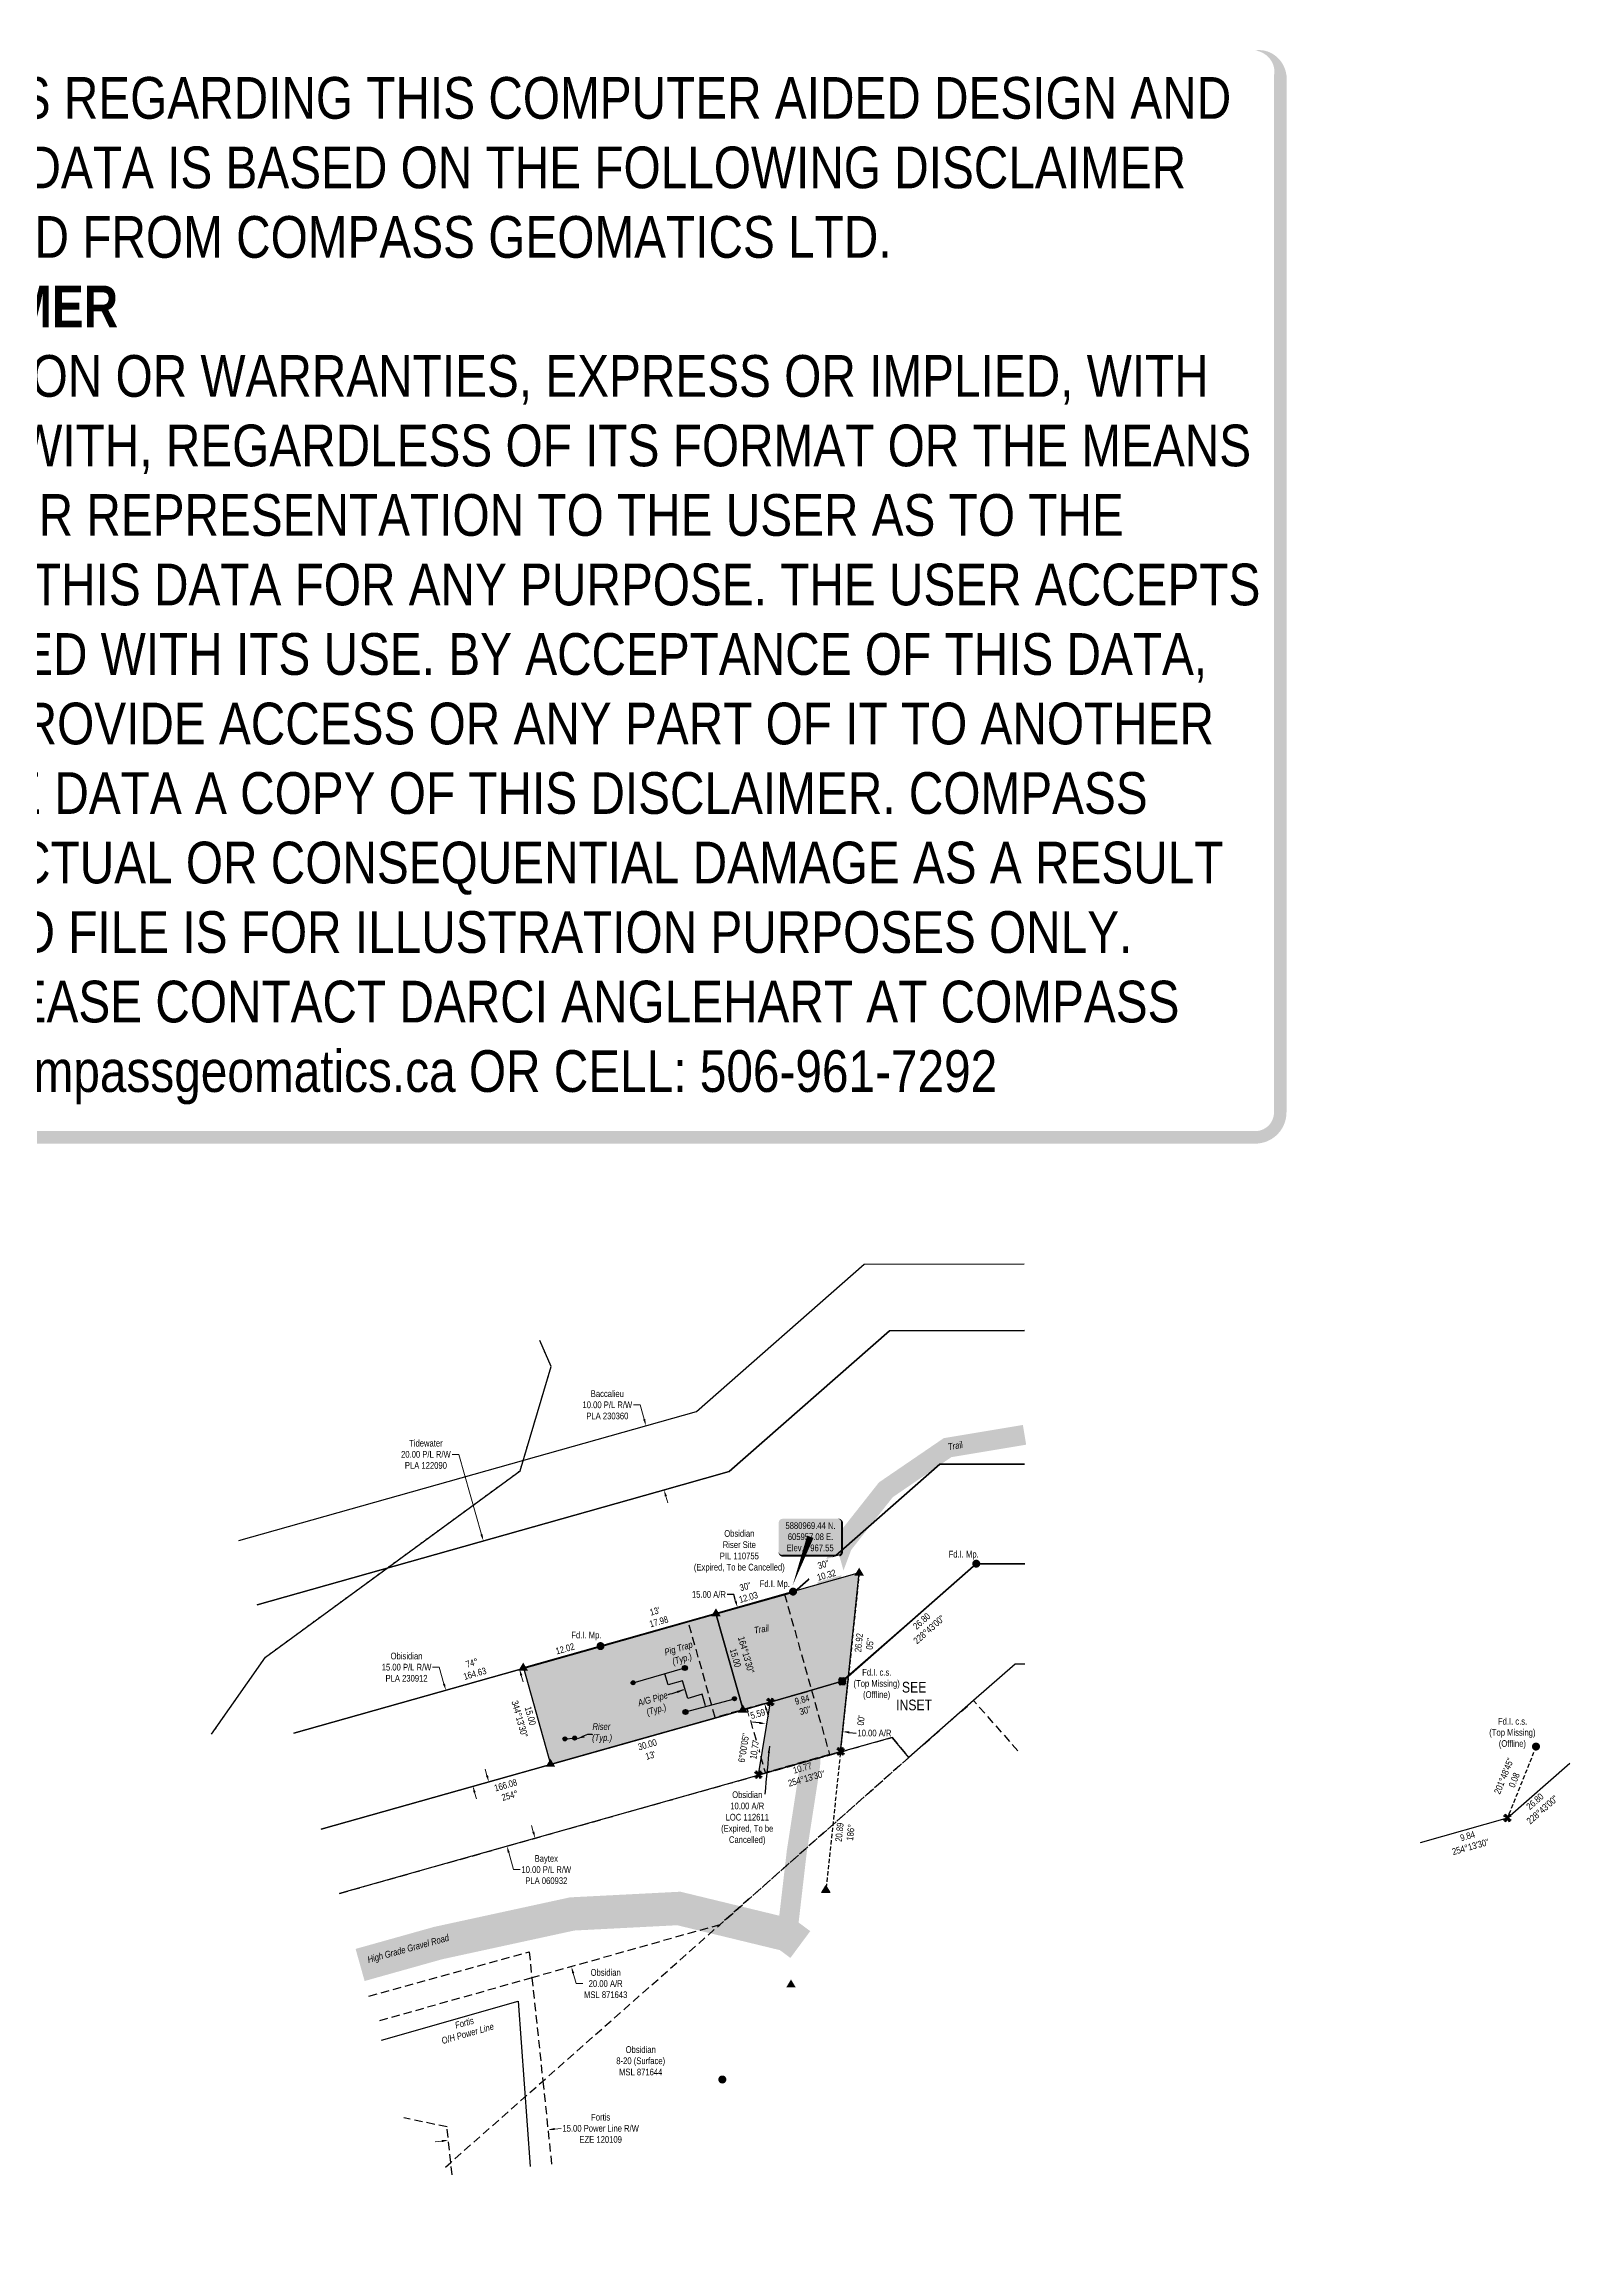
# Model space of a CAD drawing. Extents: x 604719 to 609092, y 5879977 to 5883286.
# Drawn here: x 606805 to 609092, y 5879977 to 5883286 of the extents above; entities that cross this region are included whole.
import ezdxf

# ---------------------------------------------------------------- set-up
doc = ezdxf.new("R2010")
doc.units = 0
doc.header["$LTSCALE"] = 5
doc.header["$PDSIZE"] = 0.5
for name, pattern in [('foc-ACCESSROAD', [3.75, 2.5, -1.25]), ('foc-FLOWLINE', [3.75, 2.5, -1.25]), ('foc-TRAV', [1.875, 1.25, -0.625]), ('foc-WHEELTRACKS', [2, 0.4, -1.6])]:
    doc.linetypes.add(name, pattern=pattern)
doc.layers.get('Defpoints').update_dxf_attribs({"color": 9})
doc.layers.add('AS-PIPE-AG', color=7, linetype='Continuous', true_color=0x7d00fa)
doc.layers.add('AS-PIPE-AG-T', color=7, linetype='Continuous', true_color=0x7d00fa)
for name, color, linetype in [('AS-POWER', 104, 'foc-POWER'), ('AS-POWER-T', 104, 'Continuous'), ('AS-ROADS', 254, 'Continuous'), ('AS-SYMBOL', 7, 'Continuous'), ('C-AR', 13, 'foc-ACCESSROAD'), ('C-RW', 13, 'Continuous'), ('C-WS', 13, 'foc-ACCESSROAD'), ('CG-SIGNATURES', 7, 'Continuous'), ('DETAIL-T', 7, 'Continuous'), ('F-EZE', 190, 'foc-FLOWLINE'), ('F-RW', 190, 'Continuous'), ('L-BD', 7, 'Continuous'), ('L-MON', 1, 'Continuous'), ('P-PROPOSED', 10, 'Continuous'), ('P-PROPOSED-H', 21, 'Continuous'), ('P-TRAV', 4, 'foc-TRAV'), ('P-TXT', 4, 'Continuous'), ('T-WATER-P3', 160, 'foc-WHEELTRACKS')]:
    doc.layers.add(name, color=color, linetype=linetype)
for name, color, linetype, lineweight in [('C-AR-T', 13, 'Continuous', 9), ('C-RW-T', 13, 'Continuous', 9), ('C-WS-T', 13, 'Continuous', 9), ('F-EZE-T', 190, 'Continuous', 9), ('F-RW-T', 190, 'Continuous', 9), ('T-TEXT', 48, 'Continuous', 18)]:
    doc.layers.add(name, color=color, linetype=linetype, lineweight=lineweight)
doc.layers.add('DISCLAIMER', color=7, linetype='Continuous', plot=False)
doc.styles.add('80', font='ARIALN.TTF', dxfattribs={"height": 10})
doc.styles.add('80CG', font='ARIALN.TTF', dxfattribs={"height": 10})
doc.styles.add('80L', font='ARIALN.TTF', dxfattribs={"height": 10})
doc.styles.add('foc-LtypeFont', font='ARIALN.TTF', dxfattribs={"height": 7.35})
doc.linetypes.add('foc-POWER', pattern='A,6,-1,["P",foc-LtypeFont,S=0.2,R=0,X=-0.625,Y=-0.75],-1.24,4', length=12.24)
doc.linetypes.add('foc-TOPO-flowdirection-NOLINE', pattern='A,0,[">",foc-LtypeFont,S=0.3,R=0,X=0,Y=-0.945],-20,[">",foc-LtypeFont,S=0.3,R=0,X=0,Y=-0.945],0', length=20)
doc.dimstyles.new('Compass 5 000', dxfattribs={"dimscale": 5, "dimtxt": 9, "dimasz": 2, "dimexe": 0.2, "dimexo": 0.0625, "dimgap": 0.5, "dimtad": 0, "dimtih": 1, "dimtoh": 1, "dimzin": 0, "dimdsep": 46, "dimtxsty": '80CG', "dimcen": 0.1, "dimse1": 1, "dimse2": 1, "dimclrd": 256, "dimclrt": 256, "dimaunit": 1, "dimadec": 4, "dimazin": 0, "dimtfac": 0.06, "dimtofl": 0, "dimtmove": 0, "dimatfit": 1, "dimfxl": 0.2, "dimtolj": 1, "dimtzin": 0, "dimlwd": -1, "dimarcsym": 0})

# ---------------------------------------------------------------- blocks, each defined once
blk = doc.blocks.new('fdia')
at = {"color": 255, "const_width": 1}
blk.add_lwpolyline([(-0.5, 0, 1), (0.5, 0, 1)], format="xyb", close=True, dxfattribs=at)
blk = doc.blocks.new('Fdiaa')
blk.add_blockref('fdia', (0, 0))
blk = doc.blocks.new('fdib')
at = {"color": 1, "const_width": 1.6}
blk.add_lwpolyline([(-0.4, 0, 1), (0.4, 0, 1)], format="xyb", close=True, dxfattribs=at)
at = {"color": 1}
blk.add_circle((0, 0), 0.8, dxfattribs=at)
blk = doc.blocks.new('Fdibb')
blk.add_blockref('fdib', (0, 0))
blk = doc.blocks.new('fdicc')
for name in ['Fdibb', 'Fdiaa']:
    blk.add_blockref(name, (0, 0))
blk = doc.blocks.new('FDI')
blk.add_blockref('fdicc', (0, 0))
blk = doc.blocks.new('STRIA')
blk.add_hatch(color=255).paths.add_polyline_path([(-0.04, 1.52), (-1.47, -0.87), (1.39, -0.87)])
blk = doc.blocks.new('STRIAA')
blk.add_blockref('STRIA', (0, 0))
blk = doc.blocks.new('STRIB')
at = {"color": 1}
blk.add_solid([(-1.12, -0.67), (-0.04, 1.13), (1.04, -0.67)], dxfattribs=at)
blk = doc.blocks.new('STRIBB')
blk.add_blockref('STRIB', (0, 0))
blk = doc.blocks.new('STRICC')
for name in ['STRIAA', 'STRIBB']:
    blk.add_blockref(name, (0, 0))
blk = doc.blocks.new('fdspike')
blk.add_blockref('STRICC', (0, 0))
blk = doc.blocks.new('*D429')
at = {"layer": 'Defpoints', "color": 0, "transparency": 16777216}
for p in [(607471.1, 5880680.9), (606959.1, 5880536.3), (606986.2, 5880440.1)]:
    blk.add_point(p, dxfattribs=at)
at = {"layer": 'F-RW-T', "transparency": 16777216}
for p, q in [((607468.4, 5880690.5), (607465.7, 5880700.1)), ((607501, 5880575), (607508.2, 5880549.5)), ((607508.2, 5880549.5), (607518.2, 5880549.5))]:
    blk.add_line(p, q, dxfattribs=at)
for points in [[(607470, 5880691), (607466.8, 5880690.1), (607471.1, 5880680.9)], [(607502.6, 5880575.5), (607499.4, 5880574.6), (607498.3, 5880584.7)]]:
    blk.add_solid(points, dxfattribs=at)
at = {"layer": 'F-RW-T', "transparency": 16777216, "insert": (607557.3, 5880549.5), "char_height": 10, "attachment_point": 5, "style": '80CG'}
blk.add_mtext('\\A1;Baytex\\P10.00 P/L R/W\\PPLA 060932', dxfattribs=at)
blk = doc.blocks.new('*D430')
at = {"layer": 'Defpoints', "color": 0, "transparency": 16777216}
for p in [(607462.9, 5881042.2), (606848.3, 5880868.7), (606902.5, 5880676.7)]:
    blk.add_point(p, dxfattribs=at)
at = {"layer": 'F-RW-T', "transparency": 16777216}
for p, q in [((607426.3, 5881171.9), (607416.3, 5881171.9)), ((607460.2, 5881051.8), (607426.3, 5881171.9)), ((607519.8, 5880840.6), (607522.6, 5880830.9))]:
    blk.add_line(p, q, dxfattribs=at)
for points in [[(607461.8, 5881052.3), (607458.6, 5881051.4), (607462.9, 5881042.2)], [(607521.4, 5880841), (607518.2, 5880840.1), (607517.1, 5880850.2)]]:
    blk.add_solid(points, dxfattribs=at)
at = {"layer": 'F-RW-T', "transparency": 16777216, "insert": (607376.8, 5881171.9), "char_height": 10, "attachment_point": 5, "style": '80CG'}
blk.add_mtext('\\A1;Tidewater\\P20.00 P/L R/W\\PPLA 122090', dxfattribs=at)
blk = doc.blocks.new('*D431')
at = {"layer": 'Defpoints', "color": 0, "transparency": 16777216}
for p in [(607706.7, 5881214.9), (606256.4, 5880805.5), (606283.5, 5880709.3)]:
    blk.add_point(p, dxfattribs=at)
at = {"layer": 'F-RW-T', "transparency": 16777216}
for p, q in [((607697.9, 5881246.1), (607687.9, 5881246.1)), ((607704, 5881224.5), (607697.9, 5881246.1)), ((607736.6, 5881109.1), (607739.3, 5881099.4))]:
    blk.add_line(p, q, dxfattribs=at)
for points in [[(607705.6, 5881225), (607702.4, 5881224.1), (607706.7, 5881214.9)], [(607738.2, 5881109.5), (607735, 5881108.6), (607733.8, 5881118.7)]]:
    blk.add_solid(points, dxfattribs=at)
at = {"layer": 'F-RW-T', "transparency": 16777216, "insert": (607648.8, 5881246.1), "char_height": 10, "attachment_point": 5, "style": '80CG'}
blk.add_mtext('\\A1;Baccalieu\\P10.00 P/L R/W\\PPLA 230360', dxfattribs=at)
blk = doc.blocks.new('*D432')
at = {"layer": 'C-RW-T', "transparency": 16777216}
for p, q in [((607396.9, 5880852.9), (607386.9, 5880852.9)), ((607403.9, 5880828.1), (607396.9, 5880852.9)), ((607449.9, 5880665.2), (607452.6, 5880655.5))]:
    blk.add_line(p, q, dxfattribs=at)
for points in [[(607405.5, 5880828.5), (607402.3, 5880827.6), (607406.6, 5880818.5)], [(607451.5, 5880665.6), (607448.3, 5880664.7), (607447.2, 5880674.8)]]:
    blk.add_solid(points, dxfattribs=at)
at = {"layer": 'Defpoints', "color": 0, "transparency": 16777216}
for p in [(607082.4, 5880726.9), (607447.2, 5880674.8), (607123, 5880583.2)]:
    blk.add_point(p, dxfattribs=at)
at = {"layer": 'C-RW-T', "transparency": 16777216, "insert": (607347.8, 5880852.9), "char_height": 10, "attachment_point": 5, "style": '80CG'}
blk.add_mtext('\\A1;Obisidian\\P15.00 P/L R/W\\PPLA 230912', dxfattribs=at)
blk = doc.blocks.new('*D433')
at = {"layer": 'C-AR-T', "transparency": 16777216}
for p, q in [((607537.8, 5880606.2), (607535.1, 5880615.8)), ((607597.6, 5880394.4), (607602.1, 5880378.6)), ((607602.1, 5880378.6), (607612.1, 5880378.6))]:
    blk.add_line(p, q, dxfattribs=at)
for points in [[(607539.4, 5880606.7), (607536.2, 5880605.8), (607540.5, 5880596.6)], [(607599.2, 5880394.8), (607596, 5880393.9), (607594.9, 5880404)]]:
    blk.add_solid(points, dxfattribs=at)
at = {"layer": 'Defpoints', "color": 0, "transparency": 16777216}
for p in [(606998.5, 5880443.6), (607594.9, 5880404), (607052.9, 5880251)]:
    blk.add_point(p, dxfattribs=at)
at = {"layer": 'C-AR-T', "transparency": 16777216, "insert": (607646.3, 5880378.6), "char_height": 10, "attachment_point": 5, "style": '80CG'}
blk.add_mtext('\\A1;Obsidian\\P20.00 A/R\\PMSL 871643', dxfattribs=at)
blk = doc.blocks.new('TEMP')
h = blk.add_hatch(color=255)
h.dxf.hatch_style = 1
h.paths.add_polyline_path([(0, 0.25), (-0.67, 1.15), (-0.67, 0.67), (-1.15, 0.67), (-0.25, 0), (-1.15, -0.67), (-0.67, -0.67), (-0.67, -1.15), (0, -0.25), (0.67, -1.15), (0.67, -0.67), (1.15, -0.67), (0.25, 0), (1.15, 0.67), (0.67, 0.67), (0.67, 1.15)])
h.paths.add_polyline_path([(0.57, 0.85), (0.57, 0.57), (0.85, 0.57), (0.08, 0), (0.85, -0.57), (0.57, -0.57), (0.57, -0.85), (0, -0.08), (-0.57, -0.85), (-0.57, -0.57), (-0.85, -0.57), (-0.08, 0), (-0.85, 0.57), (-0.57, 0.57), (-0.57, 0.85), (0, 0.08)], flags=16)
h = blk.add_hatch(color=1)
h.dxf.hatch_style = 1
h.paths.add_polyline_path([(0, 0.08), (-0.57, 0.85), (-0.57, 0.57), (-0.85, 0.57), (-0.08, 0), (-0.85, -0.57), (-0.57, -0.57), (-0.57, -0.85), (0, -0.08), (0.57, -0.85), (0.57, -0.57), (0.85, -0.57), (0.08, 0), (0.85, 0.57), (0.57, 0.57), (0.57, 0.85)])
at = {"color": 1}
for p, q in [((-0.08, 0), (0.08, 0)), ((0, 0.08), (0, -0.08))]:
    blk.add_line(p, q, dxfattribs=at)
at = {"color": 255, "flags": 128}
blk.add_lwpolyline([(-0.25, 0), (-1.15, 0.67), (-0.67, 0.67), (-0.67, 1.15), (0, 0.25), (0.67, 1.15), (0.67, 0.67), (1.15, 0.67), (0.25, 0), (1.15, -0.67), (0.67, -0.67), (0.67, -1.15), (0, -0.25), (-0.67, -1.15), (-0.67, -0.67), (-1.15, -0.67)], close=True, dxfattribs=at)
at = {"color": 1, "flags": 128}
blk.add_lwpolyline([(-0.08, 0), (-0.85, 0.57), (-0.57, 0.57), (-0.57, 0.85), (0, 0.08), (0.57, 0.85), (0.57, 0.57), (0.85, 0.57), (0.08, 0), (0.85, -0.57), (0.57, -0.57), (0.57, -0.85), (0, -0.08), (-0.57, -0.85), (-0.57, -0.57), (-0.85, -0.57)], close=True, dxfattribs=at)
blk = doc.blocks.new('RISER')
h = blk.add_hatch(color=255)
h.dxf.hatch_style = 1
edge = h.paths.add_edge_path()
edge.add_arc((0, 0), 0.7, 0, 360)
blk.add_hatch(color=13).paths.add_polyline_path([(0.58, -0.15), (-0.58, -0.15, 0.774597)])
at = {"color": 13}
blk.add_line((-0.58, -0.15), (0.58, -0.15), dxfattribs=at)
blk.add_circle((0, 0), 0.6, dxfattribs=at)
blk = doc.blocks.new('PIG')
h = blk.add_hatch(color=255)
h.dxf.hatch_style = 1
edge = h.paths.add_edge_path()
edge.add_arc((0, 0), 0.85, 0, 360)
at = {"layer": 'AS-SYMBOL'}
h = blk.add_hatch(color=13, dxfattribs=at)
h.dxf.hatch_style = 1
h.paths.add_polyline_path([(-0.1, 0, 1), (-0.55, 0, 1)])
h = blk.add_hatch(color=13, dxfattribs=at)
h.dxf.hatch_style = 1
h.paths.add_polyline_path([(0.1, 0, 1), (0.55, 0, 1)])
at = {"layer": 'AS-SYMBOL', "color": 13}
for centre, radius in [((0, 0), 0.75), ((-0.33, 0), 0.225), ((0.33, 0), 0.225)]:
    blk.add_circle(centre, radius, dxfattribs=at)
blk = doc.blocks.new('*D443')
at = {"layer": 'Defpoints', "color": 0, "transparency": 16777216}
for p in [(607559.8, 5880159.6), (607577.5, 5879992.4), (607428.3, 5879976.6)]:
    blk.add_point(p, dxfattribs=at)
at = {"layer": 'F-EZE-T', "transparency": 16777216}
for p, q in [((607569.8, 5880160.6), (607579.7, 5880161.7)), ((607400.7, 5880142.7), (607390.7, 5880141.7))]:
    blk.add_line(p, q, dxfattribs=at)
for points in [[(607569.6, 5880162.3), (607569.9, 5880159), (607559.8, 5880159.6)], [(607400.5, 5880144.4), (607400.9, 5880141.1), (607410.6, 5880143.8)]]:
    blk.add_solid(points, dxfattribs=at)
at = {"layer": 'F-EZE-T', "transparency": 16777216, "insert": (607638.8, 5880161.7), "char_height": 10, "attachment_point": 5, "style": '80CG'}
blk.add_mtext('\\A1;Fortis\\P15.00 Power Line R/W\\PEZE 120109', dxfattribs=at)
blk = doc.blocks.new('TRIA')
blk.add_hatch(color=255).paths.add_polyline_path([(-0.04, 1.52), (-1.47, -0.87), (1.39, -0.87)])
blk = doc.blocks.new('TRIAA')
blk.add_blockref('TRIA', (0, 0))
blk = doc.blocks.new('TRIB')
at = {"color": 1}
blk.add_lwpolyline([(-1.12, -0.67), (-0.04, 1.13), (1.04, -0.67)], close=True, dxfattribs=at)
blk = doc.blocks.new('TRIBB')
blk.add_blockref('TRIB', (0, 0))
blk = doc.blocks.new('TRICC')
for name in ['TRIAA', 'TRIBB']:
    blk.add_blockref(name, (0, 0))
blk = doc.blocks.new('plspike')
blk.add_blockref('TRICC', (0, 0))
blk = doc.blocks.new('*U470')
h = blk.add_hatch(color=254)
edge = h.paths.add_edge_path()
edge.add_line((-41.5, -28.5), (41.5, -28.5))
edge.add_arc((41.5, -22.5), 6, 270, 360)
edge.add_line((47.5, -22.5), (47.5, 21))
edge.add_arc((41.5, 21), 6, 0, 90)
edge.add_line((41.5, 27), (-41.5, 27))
edge.add_arc((-41.5, 21), 6, 90, 180)
edge.add_line((-47.5, 21), (-47.5, -22.5))
edge.add_arc((-41.5, -22.5), 6, 180, 270)
at = {"color": 1, "flags": 128}
blk.add_lwpolyline([(-41.5, -28.5, 3, 3, 0), (41.5, -28.5, 3, 3, 0.414214), (47.5, -22.5, 3, 3, 0), (47.5, 21, 3, 0, 0.414214), (41.5, 27, 0, 0, 0), (-41.5, 27, 0, 0, 0.414214), (-47.5, 21, 0, 0, 0), (-47.5, -22.5, 0, 3, 0.414214)], format="xyseb", close=True, dxfattribs=at)
blk.add_lwpolyline([(-26.5, -72.9, 0, 10, 0), (0, 0, 5, 5, 0)], format="xyseb", dxfattribs=at)
at = {"color": 1, "style": '80'}
blk.add_attdef('ENTER_TEXT_001', (-36, -5), '', height=10, dxfattribs=at)
blk = doc.blocks.new('*D471')
at = {"layer": 'Defpoints', "color": 0, "transparency": 16777216}
for p in [(607884.4, 5880748), (608001.4, 5880756.3), (607999.3, 5880735.9)]:
    blk.add_point(p, dxfattribs=at)
at = {"layer": 'P-TXT', "transparency": 16777216}
for p, q in [((607876.6, 5880769.4), (607866.6, 5880770.4)), ((608011.4, 5880755.2), (608021.9, 5880754.1))]:
    blk.add_line(p, q, dxfattribs=at)
for points in [[(607876.7, 5880771), (607876.4, 5880767.7), (607886.5, 5880768.3)], [(608011.6, 5880756.9), (608011.2, 5880753.6), (608001.4, 5880756.3)]]:
    blk.add_solid(points, dxfattribs=at)
at = {"layer": 'P-TXT', "transparency": 16777216, "insert": (608049.2, 5880754.1), "char_height": 10, "attachment_point": 5, "style": '80CG'}
blk.add_mtext('\\A1;10.00 A/R', dxfattribs=at)
blk = doc.blocks.new('*D472')
at = {"layer": 'Defpoints', "color": 0, "transparency": 16777216}
for p in [(607834, 5880939.9), (607843.8, 5880942.6), (607874.8, 5880795.7)]:
    blk.add_point(p, dxfattribs=at)
at = {"layer": 'P-TXT', "transparency": 16777216}
for p, q in [((607838.4, 5880961.9), (607828.4, 5880961.9)), ((607841.1, 5880952.3), (607838.4, 5880961.9)), ((607887.3, 5880788.8), (607890, 5880779.2))]:
    blk.add_line(p, q, dxfattribs=at)
for points in [[(607842.7, 5880952.7), (607839.5, 5880951.8), (607843.8, 5880942.6)], [(607888.9, 5880789.3), (607885.7, 5880788.4), (607884.5, 5880798.4)]]:
    blk.add_solid(points, dxfattribs=at)
at = {"layer": 'P-TXT', "transparency": 16777216, "insert": (607801.1, 5880961.9), "char_height": 10, "attachment_point": 5, "style": '80CG'}
blk.add_mtext('\\A1;15.00 A/R', dxfattribs=at)
blk = doc.blocks.new('Disclaimer_Legal')
at = {"layer": 'DISCLAIMER', "color": 254, "flags": 128}
blk.add_lwpolyline([(-3612.9, -1104.6, 37.5, 37.5, 0), (4096.1, -1104.6, 37.5, 37.5, 0.414214), (4171.1, -1029.6, 37.5, 37.5, 0), (4171.1, 2078.7, 37.5, 0, 0.414214), (4096.1, 2153.7, 0, 0, 0), (-3612.9, 2153.7, 0, 0, 0.414214), (-3687.9, 2078.7, 0, 0, 0), (-3687.9, -1029.6, 0, 37.5, 0.414214)], format="xyseb", close=True, dxfattribs=at)
at = {"layer": 'DISCLAIMER', "color": 254, "insert": (241.6, 533.9), "char_height": 125, "width": 7717.568, "attachment_point": 5, "style": '80'}
blk.add_mtext('NOTICE TO THE CORPORATION, PERSON &/OR PERSONS REGARDING THIS COMPUTER AIDED DESIGN AND DRAFTING (CADD) FILES. ACCEPTANCE OF THE CADD DATA IS BASED ON THE FOLLOWING DISCLAIMER WHICH COVERS ALL CADD DATA RECIEVED FROM COMPASS GEOMATICS LTD.\\P{\\fArial Narrow|b1|i0|c0|p34;DISCLAIMER}\\PCOMPASS GEOMATICS LTD. MAKES NO REPRESENTATION OR WARRANTIES, EXPRESS OR IMPLIED, WITH RESPECT TO THE REUSE OF THE DATA PROVIDED HEREWITH, REGARDLESS OF ITS FORMAT OR THE MEANS OF ITS TRANSMISSION. THERE IS NO GUARANTEE OR REPRESENTATION TO THE USER AS TO THE ACCURACY, CURRENCY, SUITABILITY OR RELIABILITY OF THIS DATA FOR ANY PURPOSE. THE USER ACCEPTS THE DATA "AS IS", AND ASSUMES ALL RISKS ASSOCIATED WITH ITS USE. BY ACCEPTANCE OF THIS DATA, THE USER AGREES NOT TO TRANSMIT THIS DATA OR PROVIDE ACCESS OR ANY PART OF IT TO ANOTHER PARTY UNLESS THE USER SHALL INCLUDE WITH THE DATA A COPY OF THIS DISCLAIMER. COMPASS GEOMATICS LTD. ASSUMES NO RESPONSIBILITY FOR ACTUAL OR CONSEQUENTIAL DAMAGE AS A RESULT OF ANY USER\'S RELIANCE ON THIS DATA. THIS CADD FILE IS FOR ILLUSTRATION PURPOSES ONLY.\\PIF YOU REQUIRE MORE ACCURATE INFORMATION, PLEASE CONTACT DARCI ANGLEHART AT COMPASS GEOMATICS LTD. VIA EMAIL: darci.anglehart@compassgeomatics.ca OR CELL: 506-961-7292', dxfattribs=at)

msp = doc.modelspace()

# ---------------------------------------------------------------- hatches: boundary and pattern name
at = {"layer": 'P-PROPOSED-H'}
h = msp.add_hatch(color=256, dxfattribs=at)
h.dxf.hatch_style = 1
h.paths.add_polyline_path([(607852.27, 5880789.209), (607893.1, 5880800.744), (607875.063, 5880691.777), (607998.321, 5880726.598), (608010.159, 5880839.247), (608026.445, 5880994.222), (607811.507, 5880933.5)])
h = msp.add_hatch(color=256, dxfattribs=at)
h.dxf.hatch_style = 1
h.paths.add_polyline_path([(607852.27, 5880789.209), (607811.507, 5880933.5), (607522.925, 5880851.972), (607563.689, 5880707.681)])

# ---------------------------------------------------------------- linework, layer by layer
at = {"layer": 'AS-PIPE-AG', "flags": 128}
for points in [[(607687.408, 5880829.494), (607765.008, 5880851.714)], [(607795.758, 5880794.974), (607790.918, 5880812.314), (607769.258, 5880805.904), (607761.288, 5880832.394), (607739.968, 5880826.224), (607734.868, 5880843.124)], [(607765.828, 5880785.774), (607839.378, 5880805.614)], [(607585.168, 5880745.484), (607599.748, 5880746.594)]]:
    msp.add_lwpolyline(points, dxfattribs=at)
at = {"layer": 'AS-POWER', "flags": 128}
msp.add_lwpolyline([(607310.351, 5880294), (607515.036, 5880352.496), (607533.09, 5880104.51)], dxfattribs=at)
at = {"layer": 'AS-ROADS', "flags": 128}
for points, const_width in [([(607918.298, 5880451.884), (607932.768, 5880576.544), (607952.748, 5880705.384), (607960.508, 5880867.294), (607969.978, 5880953.074), (608001.178, 5881036.224), (608066.348, 5881118.834), (608158.748, 5881181.924), (608274.21, 5881201.185)], 29.988), ([(607760.938, 5880882.134), (607845.108, 5880905.534), (607909.618, 5880914.664), (607964.998, 5880902.344)], 29.988), ([(607278.175, 5880406.588), (607395.068, 5880439.374), (607596.008, 5880483.054), (607755.978, 5880491.254), (607918.298, 5880451.884), (607938.089, 5880437.226)], 49.979)]:
    msp.add_lwpolyline(points, dxfattribs=dict(at, const_width=const_width))
at = {"layer": 'C-AR', "flags": 128}
msp.add_lwpolyline([(607981.959, 5880722.018), (607885.705, 5880694.845), (607858.645, 5880791.123), (607954.89, 5880818.289), (607981.959, 5880722.018)], close=True, dxfattribs=at)
at = {"layer": 'C-AR'}
msp.add_lwpolyline([(607247.513, 5880513.879), (607846.013, 5880682.817), (607942.267, 5880709.991), (608075.637, 5880747.634), (608100.669, 5880717.572), (607817.315, 5880466.786), (607535.69, 5880387.297), (607302.5, 5880321.475)], dxfattribs=at)
at = {"layer": 'C-RW'}
for p, q in [((608998.031, 5880626.875), (609091.645, 5880709.07)), ((608867.816, 5880590.088), (608998.031, 5880626.875))]:
    msp.add_line(p, q, dxfattribs=at)
for points in [[(607178.861, 5880754.103), (607634.012, 5880882.575), (607778.397, 5880923.331), (607922.761, 5880964.082), (607929.267, 5880965.918), (608147.05, 5881157.269), (608274.269, 5881157.427)], [(608274.472, 5881007.89), (608201.838, 5881008.024), (608102.159, 5880920.254), (608000.908, 5880831.834), (607954.89, 5880818.289), (607818.953, 5880779.074), (607220.04, 5880610.013)]]:
    msp.add_lwpolyline(points, dxfattribs=at)
at = {"layer": 'C-WS', "flags": 128}
msp.add_lwpolyline([(607954.89, 5880818.289), (607906.785, 5880804.7), (607810.54, 5880777.534), (607769.984, 5880921.769), (607914.348, 5880962.519), (607954.89, 5880818.289)], close=True, dxfattribs=at)
msp.add_lwpolyline([(607406.296, 5880103.664), (607414.135, 5880110.588), (607552.097, 5880232.448), (607785.273, 5880438.43), (607817.315, 5880466.786), (608100.669, 5880717.572), (608197.702, 5880802.74), (608265.277, 5880726.24)], dxfattribs=at)
at = {"layer": 'F-EZE'}
for points in [[(607291.468, 5880360.074), (607531.562, 5880426.248), (607535.69, 5880387.297), (607552.097, 5880232.448), (607565.289, 5880107.922)], [(607416.091, 5880092.116), (607414.135, 5880110.588), (607408.493, 5880163.851), (607343.634, 5880177.539)]]:
    msp.add_lwpolyline(points, dxfattribs=at)
at = {"layer": 'F-RW'}
for points in [[(607096.407, 5881042.622), (607782.365, 5881236.246), (608033.814, 5881457.144), (608273.861, 5881457.47)], [(607123.873, 5880946.512), (607724.035, 5881115.92), (607831.26, 5881146.185), (608071.523, 5881357.28), (608273.997, 5881357.533)], [(608273.997, 5881357.533), (608071.523, 5881357.28), (607831.26, 5881146.185), (607724.035, 5881115.92), (607123.873, 5880946.512)], [(608274.269, 5881157.428), (608147.05, 5881157.269), (607929.267, 5880965.918), (607922.761, 5880964.082), (607778.397, 5880923.331), (607634.012, 5880882.581), (607178.86, 5880754.107)], [(607220.036, 5880610.027), (607818.953, 5880779.096), (607954.89, 5880818.289), (608000.908, 5880831.834), (608010.159, 5880839.247), (608201.838, 5881008.024), (608274.472, 5881007.89)], [(608274.677, 5880857.597), (608260.193, 5880857.579), (608197.702, 5880802.74), (608100.669, 5880717.572), (608075.637, 5880747.634), (607942.267, 5880709.991), (607846.013, 5880682.817), (607247.513, 5880513.879)]]:
    msp.add_lwpolyline(points, dxfattribs=at)
at = {"layer": 'P-PROPOSED', "flags": 128}
for points in [[(607852.27, 5880789.209), (607893.1, 5880800.744), (607875.063, 5880691.777), (607998.321, 5880726.598), (608010.159, 5880839.247), (608026.445, 5880994.222), (607811.507, 5880933.5), (607852.27, 5880789.209)], [(607852.27, 5880789.209), (607811.507, 5880933.5), (607522.925, 5880851.972), (607563.689, 5880707.681)]]:
    msp.add_lwpolyline(points, close=True, dxfattribs=at)
at = {"layer": 'P-TRAV'}
msp.add_line((609040.88, 5880733.941), (608998.031, 5880626.875), dxfattribs=at)
at = {"layer": 'P-TRAV', "flags": 128}
msp.add_lwpolyline([(608026.488, 5880994.484), (607976.498, 5880518.944)], dxfattribs=at)
at = {"layer": 'T-WATER-P3', "flags": 128}
msp.add_lwpolyline([(607055.459, 5880752.345), (607136.139, 5880868.039), (607517.888, 5881147.328), (607564.806, 5881303.516), (607547.688, 5881342.314)], dxfattribs=at)
at = {"layer": 'T-WATER-P3', "linetype": 'foc-TOPO-flowdirection-NOLINE', "flags": 128}
msp.add_lwpolyline([(607055.459, 5880752.345), (607136.139, 5880868.039), (607517.888, 5881147.328), (607564.806, 5881303.516), (607547.688, 5881342.314)], dxfattribs=at)

# ---------------------------------------------------------------- block references
at = {"layer": 'AS-SYMBOL', "color": 2}
for name, p, xscale, yscale, zscale in [('PIG', (607765.008, 5880851.714), 4.997944100000007, 4.997944100000007, 9.99588820000002), ('RISER', (607687.408, 5880829.494), 4.997944100000009, 4.997944100000009, 4.997944100000009), ('PIG', (607765.828, 5880785.774), 4.997944100000007, 4.997944100000007, 9.99588820000002), ('RISER', (607839.378, 5880805.614), 4.997944100000009, 4.997944100000009, 4.997944100000009), ('RISER', (607585.168, 5880745.484), 4.997944100000009, 4.997944100000009, 4.997944100000009), ('RISER', (607599.748, 5880746.594), 4.997944100000009, 4.997944100000009, 4.997944100000009)]:
    msp.add_blockref(name, p, dxfattribs=dict(at, xscale=xscale, yscale=yscale, zscale=zscale))
at = {"layer": 'CG-SIGNATURES', "color": 3, "xscale": 0.5, "yscale": 0.5, "zscale": 0.5}
msp.add_blockref('Disclaimer_Legal', (606571.962, 5882199.307), dxfattribs=at)
at = {"layer": 'Defpoints', "color": 4, "xscale": 4.997944100000009, "yscale": 4.997944100000009, "zscale": 4.997944100000009}
msp.add_blockref('fdspike', (607924.308, 5880377.184), dxfattribs=at)
at = {"layer": 'Defpoints', "xscale": 4.997944100000009, "yscale": 4.997944100000009, "zscale": 4.997944100000009}
msp.add_blockref('FDI', (607821.218, 5880234.914), dxfattribs=at)
at = {"layer": 'DETAIL-T', "color": 3}
ref = msp.add_blockref('*U470', (607953.087, 5881048.366), dxfattribs=dict(at, xscale=0.99958882, yscale=0.99958882, zscale=0.99958882))
ref.add_attrib('ENTER_TEXT_001', '5880969.44 N.', (607915.783, 5881060.133), dxfattribs={"layer": '0', "color": 1, "height": 9.99589, "style": '80'})
ref.add_attrib('ENTER_TEXT_002', '605957.08 E.', (607919.305, 5881043.433), dxfattribs={"layer": '0', "color": 1, "height": 9.99589, "style": '80'})
ref.add_attrib('ENTER_TEXT_003', 'Elev.= 967.55', (607917.692, 5881026.732), dxfattribs={"layer": '0', "color": 1, "height": 9.99589, "style": '80'})
at = {"layer": 'L-MON', "xscale": 4.997944100000009, "yscale": 4.997944100000009, "zscale": 4.997944100000009}
for name, p in [('FDI', (608201.838, 5881008.024)), ('fdspike', (607811.808, 5880933.514)), ('FDI', (607638.558, 5880884.524)), ('fdspike', (607522.868, 5880852.174)), ('FDI', (608000.908, 5880831.834)), ('fdspike', (607563.768, 5880707.994))]:
    msp.add_blockref(name, p, dxfattribs=at)
at = {"layer": 'L-MON', "color": 3}
for name, p, xscale, yscale, zscale in [('TEMP', (608000.908, 5880831.834), 4.997944100000003, 4.997944100000003, 4.997944100000003), ('TEMP', (607998.321, 5880726.598), 4.997944100000003, 4.997944100000003, 4.997944100000003), ('FDI', (609040.88, 5880733.941), 4.9979441, 4.9979441, 4.9979441), ('TEMP', (608998.031, 5880626.875), 4.9979441, 4.9979441, 4.9979441), ('plspike', (607976.498, 5880518.944), 4.997944100000003, 4.997944100000003, 4.997944100000003)]:
    msp.add_blockref(name, p, dxfattribs=dict(at, xscale=xscale, yscale=yscale, zscale=zscale))

# ---------------------------------------------------------------- texts
at = {"layer": 'AS-PIPE-AG-T', "insert": (607692.955, 5880803.684), "char_height": 9.99589, "attachment_point": 1, "rotation": 15.978546, "style": '80L'}
msp.add_mtext_dynamic_manual_height_columns('\\pi0.57126;{\\fArial Narrow|b0|i1|c0|p34;A/G Pipe\\P\\pi9.2103;(Typ.)}', width=46.68995, gutter_width=50, heights=[0], dxfattribs=at)
at = {"layer": 'AS-POWER-T', "insert": (607394.235, 5880313.501), "char_height": 9.99589, "attachment_point": 1, "rotation": 15.949133, "style": '80L'}
msp.add_mtext_dynamic_manual_height_columns('\\pi26.076;{\\fArial Narrow|b0|i1|c0|p34;Fortis\\P\\pi0.35695;O/H Power Line}', width=80.20371, gutter_width=50, heights=[0], dxfattribs=at)
at = {"layer": 'C-AR-T', "char_height": 9.99589, "attachment_point": 2, "line_spacing_factor": 1.010437, "style": '80CG'}
for s, insert, width in [('Obsidian\\PRiser Site\\PPIL 110755\\P(Expired, To be Cancelled)', (607846.635, 5881058.319), 135.61038), ('Obsidian\\P10.00 A/R\\PLOC 112611\\P(Expired, To be Cancelled)', (607858.51, 5880666.754), 125.83719)]:
    msp.add_mtext(s, dxfattribs=dict(at, insert=insert, width=width))
at = {"layer": 'C-WS-T', "insert": (607698.823, 5880284.819), "char_height": 9.99589, "width": 145.18733, "attachment_point": 2, "line_spacing_factor": 1.010437, "style": '80CG'}
msp.add_mtext('Obsidian\\P8-20 (Surface)\\PMSL 871644', dxfattribs=at)
at = {"layer": 'DETAIL-T', "color": 3, "insert": (608108.65, 5880809.497), "char_height": 15.9934, "width": 53.76953, "attachment_point": 5, "style": '80CG'}
msp.add_mtext('SEE\\PINSET', dxfattribs=at)
at = {"layer": 'L-BD', "color": 3, "attachment_point": 2, "style": '80L'}
for s, insert, char_height, width, rotation in [("30''\\P12.03", (607854.358, 5880978.658), 9.9959, 49.91576, 15.7579), ("26.80 228°43'00''", (608116.693, 5880925.669), 9.99589, 53.09999, 41.3644), ("26.92\\P05''", (608020.754, 5880890.102), 9.9959, 28.23982, 84.0008), ("9.84 \\P30''", (607939.394, 5880809.002), 9.9959, 28.15118, 15.7756), ("\\P00'", (608007.39, 5880775.315), 9.9959, 93.46305, 84.0008), ("201°48'45''\\P0.08", (608988.023, 5880691.753), 9.99589, 11.89369, 68.187925), ("10.77\\P 254°13'30''", (607939.953, 5880706.681), 9.99589, 59.46844, 15.7756), ("26.80\\P228°43'00''", (609035.956, 5880655.513), 9.99589, 70.98646, 41.283854), ('20.89\\P 186°', (607991.698, 5880606.024), 9.9959, 28.23982, 84.0008), ("9.84\\P254°13'30''", (608936.905, 5880604.59), 9.99589, 70.98646, 15.7756)]:
    msp.add_mtext(s, dxfattribs=dict(at, insert=insert, char_height=char_height, width=width, rotation=rotation))
at = {"layer": 'L-BD', "color": 2, "attachment_point": 2, "style": '80L'}
for s, insert, char_height, width, rotation in [("13'\\P 17.98", (607718.531, 5880941.635), 9.9959, 31.42405, 15.7756), ('\\P12.02', (607579.508, 5880901.426), 9.9959, 51.55605, 15.7756), ("164°13'30'' 15.00", (607861.757, 5880872.754), 9.99589, 7.17237, 285.7756), ('74°\\P164.63', (607444.288, 5880864.147), 9.9959, 25.29337, 15.7756), ("15.00 344°13'30''", (607538.333, 5880781.317), 9.99589, 17.99418, 285.7756), ("30.00 \\P13'", (607707.432, 5880741.654), 9.9959, 28.19209, 15.7756), ('166.08\\P 254°', (607495.06, 5880680.95), 9.9959, 69.21655, 15.7756)]:
    msp.add_mtext(s, dxfattribs=dict(at, insert=insert, char_height=char_height, width=width, rotation=rotation))
at = {"layer": 'L-MON', "attachment_point": 1, "style": '80L'}
for s, width, insert, char_height in [('Fd.I. Mp.', 43.82565, (608160.318, 5881027.3), 9.9959), ('Fd.I. Mp.', 43.82565, (607877.274, 5880983.091), 9.9959), ('Fd.I. Mp.', 43.82565, (607594.812, 5880906.097), 9.9959), ('\\pi14.058;Fd.I. c.s.\\P\\pi1.0624;(Top Missing)\\P\\pi15.378;(Offline)', 70.09811, (608016.73, 5880850.184), 9.99589), ('\\pi14.058;Fd.I. c.s.\\P\\pi1.0624;(Top Missing)\\P\\pi15.378;(Offline)', 70.09811, (608969.754, 5880776.8), 9.99589)]:
    msp.add_mtext_dynamic_manual_height_columns(s, width=width, gutter_width=10, heights=[0], dxfattribs=dict(at, insert=insert, char_height=char_height))
at = {"layer": 'T-TEXT', "char_height": 9.99589, "attachment_point": 1, "style": '80L'}
for s, width, insert, rotation in [('{\\fArial Narrow|b0|i1|c0|p34;Trail}', 126.99105, (608158.511, 5881187.971), 9.470881), ('{\\fArial Narrow|b0|i1|c0|p34;Trail}', 126.99105, (607867.917, 5880912.903), 9.470881), ('\\pi2.1373;{\\fArial Narrow|b0|i1|c0|p34;Pig Trap\\P\\pi9.2422;(Typ.)}', 46.7538, (607731.222, 5880879.217), 16.684774), ('{\\fArial Narrow|b0|i1|c0|p34;High Grade Gravel Road}', 126.99105, (607288.194, 5880419.114), 15.53005)]:
    msp.add_mtext_dynamic_manual_height_columns(s, width=width, gutter_width=50, heights=[0], dxfattribs=dict(at, insert=insert, rotation=rotation))
at = {"layer": 'T-TEXT', "insert": (607632.557, 5880768.935), "char_height": 9.99589, "attachment_point": 1, "style": '80L'}
msp.add_mtext_dynamic_manual_height_columns('\\pi-6.0308;{\\fArial Narrow|b0|i1|c0|p34;Riser\\P\\pi-6.5865;(Typ.)}', width=15.09636, gutter_width=50, heights=[0], dxfattribs=at)

# ---------------------------------------------------------------- dimensions: what is measured, and where the dimension line sits
at = {"layer": 'C-AR-T'}
dim = msp.add_linear_dim(base=(607594.892, 5880404.008), p1=(606998.541, 5880443.602), p2=(607052.901, 5880251.02), angle=285.762777, text='Obsidian\\P20.00 A/R\\PMSL 871643', dimstyle='Compass 5 000', dxfattribs=at)
dim.commit()
dim.dimension.update_dxf_attribs({"geometry": '*D433', "text_midpoint": (607646.341, 5880378.626), "dimtype": 161})
at = {"layer": 'C-RW-T'}
dim = msp.add_linear_dim(base=(607447.208, 5880674.774), p1=(607082.356, 5880726.863), p2=(607122.951, 5880583.168), angle=285.775554, text='Obisidian\\P15.00 P/L R/W\\PPLA 230912', dimstyle='Compass 5 000', dxfattribs=at)
dim.commit()
dim.dimension.update_dxf_attribs({"geometry": '*D432', "text_midpoint": (607347.786, 5880852.948), "dimtype": 161})
at = {"layer": 'F-EZE-T'}
dim = msp.add_linear_dim(base=(607559.818, 5880159.567), p1=(607428.327, 5879976.609), p2=(607577.526, 5879992.415), angle=6.0473, text='Fortis\\P15.00 Power Line R/W\\PEZE 120109', dimstyle='Compass 5 000', dxfattribs=at)
dim.commit()
dim.dimension.update_dxf_attribs({"geometry": '*D443', "text_midpoint": (607638.847, 5880161.674), "dimtype": 161})
at = {"layer": 'F-RW-T'}
for base, p1, p2, angle, text, picture, middle in [((607706.684, 5881214.883), (606283.511, 5880709.304), (606256.357, 5880805.503), 105.762652, 'Baccalieu\\P10.00 P/L R/W\\PPLA 230360', '*D431', (607648.796, 5881246.067)), ((607462.92, 5881042.215), (606902.481, 5880676.69), (606848.277, 5880868.72), 105.76276, 'Tidewater\\P20.00 P/L R/W\\PPLA 122090', '*D430', (607376.775, 5881171.896)), ((607471.107, 5880680.884), (606986.241, 5880440.132), (606959.081, 5880536.349), 105.763318, 'Baytex\\P10.00 P/L R/W\\PPLA 060932', '*D429', (607557.285, 5880549.485))]:
    dim = msp.add_linear_dim(base=base, p1=p1, p2=p2, angle=angle, text=text, dimstyle='Compass 5 000', dxfattribs=at)
    dim.commit()
    dim.dimension.update_dxf_attribs({"geometry": picture, "text_midpoint": middle, "dimtype": 161})

# ---------------------------------------------------------------- leaders
at = {"layer": 'AS-PIPE-AG-T', "path_type": 1}
msp.add_leader([(607763.127, 5880818.73), (607739.418, 5880811.296)], dimstyle='Compass 5 000', override={"dimgap": 0.5, "dimtad": 0}, dxfattribs=at)
at = {"layer": 'T-TEXT', "path_type": 1}
msp.add_leader([(607604.567, 5880746.008), (607624.796, 5880752.44), (607626.385, 5880752.077)], dimstyle='Compass 5 000', override={"dimgap": 0.5, "dimtad": 0}, dxfattribs=at)

# ---------------------------------------------------------------- next in the draw order: texts
at = {"layer": 'L-BD', "color": 3, "insert": (607971.343, 5881011.83), "char_height": 9.9959, "width": 49.91576, "attachment_point": 2, "rotation": 15.7918, "style": '80L', "bg_fill": 3, "box_fill_scale": 1.15, "bg_fill_color": 256, "bg_fill_true_color": 256, "bg_fill_transparency": 0}
msp.add_mtext("30''\\P10.32", dxfattribs=at)
at = {"layer": 'L-BD', "color": 2, "char_height": 9.9959, "attachment_point": 2, "style": '80L', "bg_fill": 3, "box_fill_scale": 1.15, "bg_fill_color": 256, "bg_fill_true_color": 256, "bg_fill_transparency": 0}
for s, insert, width, rotation in [('5.59', (607872.863, 5880787.815), 22.83267, 15.7756), ("6°00'05''\\P10.77", (607848.173, 5880732.782), 12.73464, 80.6012)]:
    msp.add_mtext(s, dxfattribs=dict(at, insert=insert, width=width, rotation=rotation))

# ---------------------------------------------------------------- next in the draw order: block references
at = {"layer": 'L-MON', "xscale": 4.997944100000009, "yscale": 4.997944100000009, "zscale": 4.997944100000009}
for name, p in [('fdspike', (608026.488, 5880994.484)), ('FDI', (607927.198, 5880966.184)), ('fdspike', (607852.138, 5880789.324))]:
    msp.add_blockref(name, p, dxfattribs=at)
at = {"layer": 'L-MON', "color": 2, "xscale": 4.997944100000003, "yscale": 4.997944100000003, "zscale": 4.997944100000003}
for p in [(607893.1, 5880800.744), (607875.063, 5880691.777)]:
    msp.add_blockref('TEMP', p, dxfattribs=at)

# ---------------------------------------------------------------- next in the draw order: dimensions: what is measured, and where the dimension line sits
at = {"layer": 'P-TXT', "color": 3}
for base, p1, p2, angle, text, picture, middle in [((607843.814, 5880942.627), (607874.769, 5880795.675), (607834.034, 5880939.864), 105.775554, '15.00 A/R', '*D472', (607801.095, 5880961.873)), ((608001.438, 5880756.266), (607884.367, 5880747.982), (607999.299, 5880735.904), 354.000845, '10.00 A/R', '*D471', (608049.228, 5880754.111))]:
    dim = msp.add_linear_dim(base=base, p1=p1, p2=p2, angle=angle, text=text, dimstyle='Compass 5 000', dxfattribs=at)
    dim.commit()
    dim.dimension.update_dxf_attribs({"geometry": picture, "text_midpoint": middle, "dimtype": 161})

# ---------------------------------------------------------------- next in the draw order: leaders
at = {"layer": 'C-AR-T', "path_type": 1}
msp.add_leader([(607891.783, 5880734.398), (607884.762, 5880662.365)], dimstyle='Compass 5 000', override={"dimgap": 0.5, "dimtad": 0}, dxfattribs=at)

doc.saveas('drawing.dxf')
